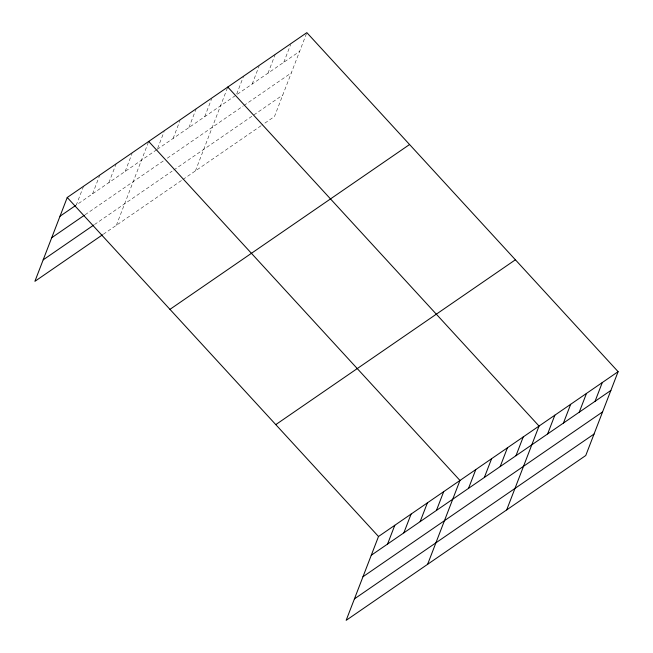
<?xml version="1.0" encoding="UTF-8"?>
<svg xmlns="http://www.w3.org/2000/svg" width="653" height="653" viewBox="0 0 653 653"><rect width="100%" height="100%" fill="white"/><g stroke="black" fill="none" stroke-linecap="round" stroke-linejoin="round"><path stroke-width="0.49" stroke-dasharray="3.27 2.45" d="M83.535 186.276L76.295 205.042L156.451 149.896M92.587 193.835L99.827 175.061M108.88 182.62L116.128 163.854M125.172 171.412L132.053 153.586M116.356 225.293L148.713 141.44M157.642 148.386L164.164 131.498M173.094 138.444L179.975 120.617M188.913 127.572L196.153 108.806M204.724 116.691L211.605 98.864M195.427 170.898L227.415 87.984M236.713 93.991L243.593 76.164M252.164 84.049L259.045 66.222M267.983 73.177L275.223 54.411M283.794 62.296L290.675 44.469M306.486 33.589L274.497 116.503L262.008 125.09M157.283 149.325L299.613 51.416M85.119 214.747L163.976 160.499M167.307 158.206L243.047 106.104M243.879 105.533L291.32 72.891M94.497 224.55L172.082 171.176M173.747 170.033L282.782 95.028M103.321 234.256L182.105 180.057M182.938 179.485L261.176 125.662"/><path stroke-width="0.98" d="M618.113 371.663L378.503 536.497L346.147 620.35L585.757 455.516L618.113 371.663L306.853 32.65L67.243 197.484L34.887 281.337L102.505 234.819M387.556 544.055L394.796 525.29M403.848 532.848L411.096 514.082M420.14 521.641L427.389 502.867M436.441 510.426L443.681 491.66M427.617 564.306L459.973 480.453L148.713 141.44M468.544 488.338L475.784 469.572M484.355 477.465L491.603 458.7M500.174 466.585L507.414 447.819M515.984 455.704L523.224 436.939M506.687 509.911L539.043 426.058L227.783 87.045M547.614 433.943L554.854 415.177M563.425 423.071L570.673 404.305M579.244 412.19L586.484 393.424M595.054 401.309L602.295 382.544M60.003 216.249L75.479 205.597M51.718 237.725L84.302 215.31M43.18 259.853L93.681 225.114M169.96 309.359L409.57 144.525M275.786 424.621L515.397 259.788M371.263 555.262L610.873 390.429M362.978 576.738L602.58 411.912M354.44 598.874L594.042 434.041M67.243 197.484L378.503 536.497"/></g></svg>
